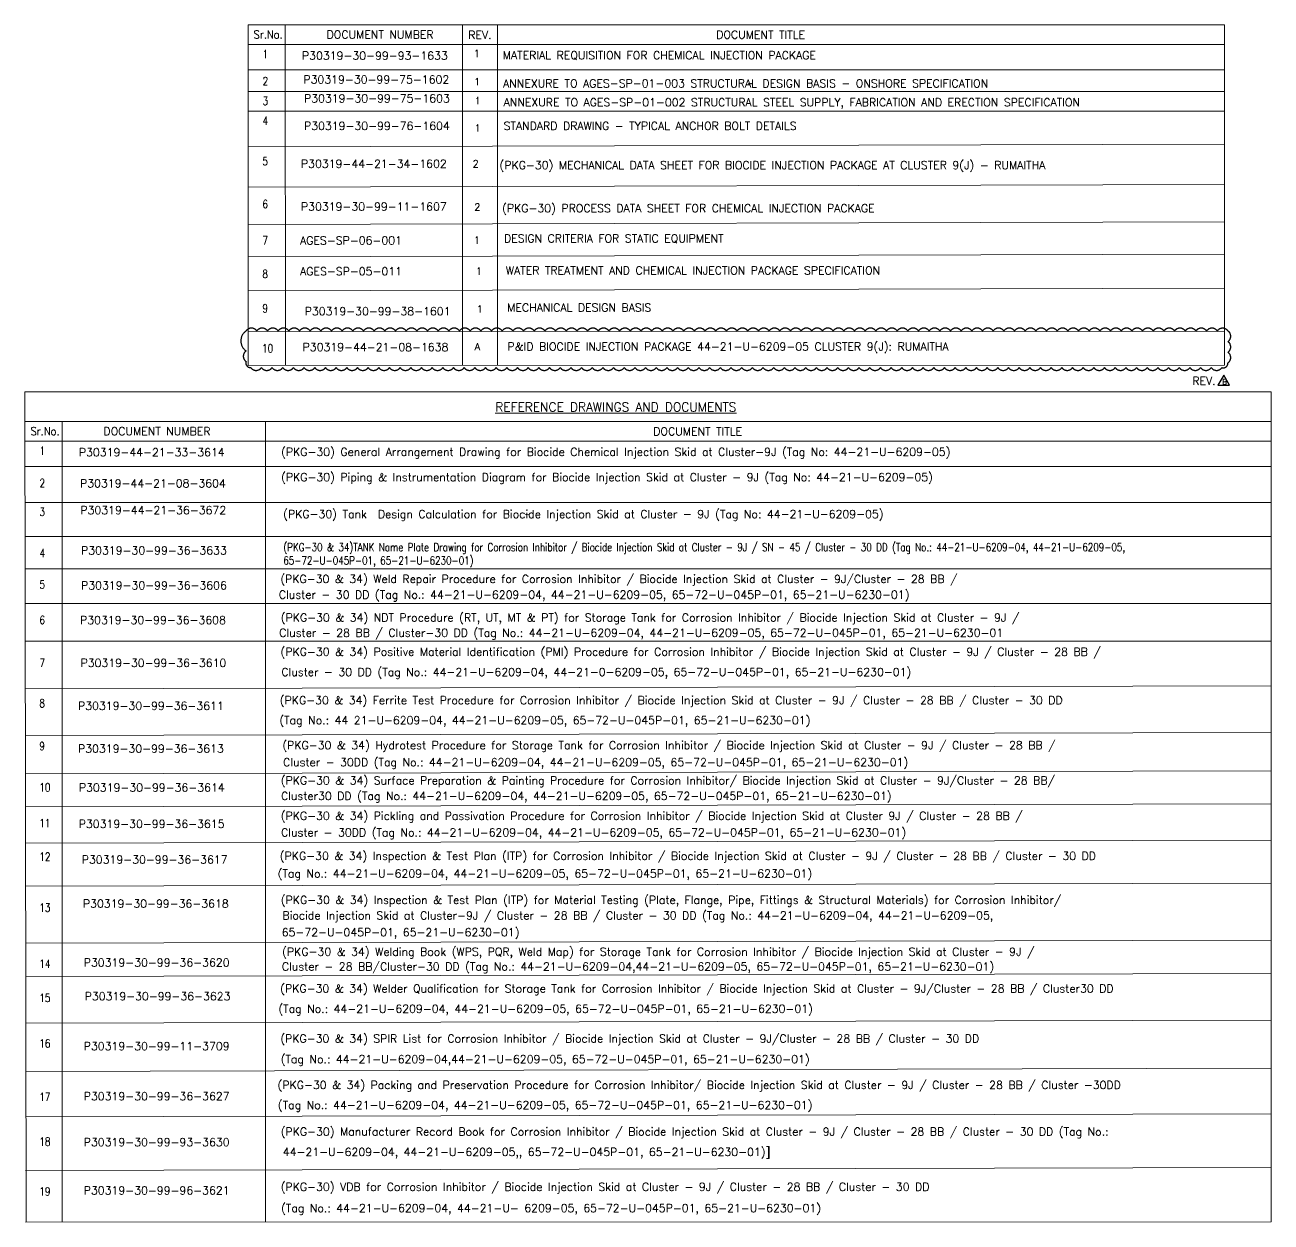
# Model space of a CAD drawing. Header units: inches. Extents: x -100737 to -99065, y -38026 to -37432.
# Drawn here: x -100288.7 to -100055.2, y -37896.5 to -37672.1 of the extents above; entities that cross this region are included whole.
import ezdxf
from ezdxf.enums import TextEntityAlignment as Align

# ---------------------------------------------------------------- set-up
doc = ezdxf.new("R2010")
doc.units = ezdxf.units.IN
doc.header["$LTSCALE"] = 200
doc.header["$MEASUREMENT"] = 0
doc.linetypes.add('DASHED', pattern=[0.75, 0.5, -0.25])
doc.linetypes.add('DASHED2', pattern=[0.375, 0.25, -0.125])
doc.layers.add('DIMENSION', color=8, linetype='Continuous')
doc.layers.add('text', color=3, linetype='Continuous')
doc.layers.add('OBJECT', color=7, linetype='Continuous', lineweight=18)
doc.styles.add("ROMAN'S", font='romans.shx')
doc.styles.add('ROMAND', font='romand.shx', dxfattribs={"width": 0.8})
doc.styles.add('RS', font='ROMANS.shx', dxfattribs={"width": 0.8})

# ---------------------------------------------------------------- blocks, each defined once
blk = doc.blocks.new('*U20')
at = {"layer": 'text', "color": 252, "lineweight": 15}
blk.add_line((54.91, -233.47, -0.85), (54.61, -0.04, 0), dxfattribs=at)
blk = doc.blocks.new('*U19')
at = {"layer": 'DIMENSION', "color": 0, "linetype": 'ByBlock', "lineweight": -2, "rotation": 90.06883574292631}
blk.add_blockref('*U20', (-2296.55, -1853.49, 0.06), dxfattribs=at)
blk = doc.blocks.new('*U22')
at = {"layer": 'text', "color": 252, "lineweight": 15}
blk.add_line((54.91, -233.47, -0.85), (54.61, -0.04, 0), dxfattribs=at)
blk = doc.blocks.new('*U21')
at = {"layer": 'DIMENSION', "color": 0, "linetype": 'ByBlock', "lineweight": -2, "rotation": 90.06883574292631}
blk.add_blockref('*U22', (-2296.55, -1853.49, 0.06), dxfattribs=at)
blk = doc.blocks.new('*U24')
at = {"layer": 'text', "color": 252, "lineweight": 15}
blk.add_line((54.91, -233.47, -0.85), (54.61, -0.04, 0), dxfattribs=at)
blk = doc.blocks.new('*U23')
at = {"layer": 'DIMENSION', "color": 0, "linetype": 'ByBlock', "lineweight": -2, "rotation": 90.06883574292631}
blk.add_blockref('*U24', (-2296.55, -1853.49, 0.06), dxfattribs=at)
blk = doc.blocks.new('*U26')
at = {"layer": 'text', "color": 252, "lineweight": 15}
blk.add_line((54.91, -233.47, -0.85), (54.61, -0.04, 0), dxfattribs=at)
blk = doc.blocks.new('*U25')
at = {"layer": 'OBJECT', "color": 0, "linetype": 'ByBlock', "lineweight": -2, "rotation": 90.06883574292631}
blk.add_blockref('*U26', (-2296.55, -1853.49, 0.06), dxfattribs=at)
blk = doc.blocks.new('*U28')
at = {"layer": 'text', "color": 252, "lineweight": 15}
blk.add_line((54.91, -233.47, -0.85), (54.61, -0.04, 0), dxfattribs=at)
blk = doc.blocks.new('*U27')
at = {"layer": 'OBJECT', "color": 0, "linetype": 'ByBlock', "lineweight": -2, "rotation": 90.06883574292631}
blk.add_blockref('*U28', (-2296.55, -1853.49, 0.06), dxfattribs=at)
blk = doc.blocks.new('*U30')
at = {"layer": 'text', "color": 252, "lineweight": 15}
blk.add_line((54.91, -233.47, -0.85), (54.61, -0.04, 0), dxfattribs=at)
blk = doc.blocks.new('*U29')
at = {"layer": 'DIMENSION', "color": 0, "linetype": 'ByBlock', "lineweight": -2, "rotation": 90.06883574292631}
blk.add_blockref('*U30', (-2296.55, -1853.49, 0.06), dxfattribs=at)
blk = doc.blocks.new('*U32')
at = {"layer": 'text', "color": 252, "lineweight": 15}
blk.add_line((54.91, -233.47, -0.85), (54.61, -0.04, 0), dxfattribs=at)
blk = doc.blocks.new('*U31')
at = {"layer": 'DIMENSION', "color": 0, "linetype": 'ByBlock', "lineweight": -2, "rotation": 90.06883574292631}
blk.add_blockref('*U32', (-2296.55, -1853.49, 0.06), dxfattribs=at)
blk = doc.blocks.new('*U34')
at = {"layer": 'text', "color": 252, "lineweight": 15}
blk.add_line((54.91, -233.47, -0.85), (54.61, -0.04, 0), dxfattribs=at)
blk = doc.blocks.new('*U33')
at = {"layer": 'DIMENSION', "color": 0, "linetype": 'ByBlock', "lineweight": -2, "rotation": 90.06883574292631}
blk.add_blockref('*U34', (-2296.55, -1853.49, 0.06), dxfattribs=at)
blk = doc.blocks.new('*U36')
at = {"layer": 'text', "color": 252, "lineweight": 15}
blk.add_line((54.91, -233.47, -0.85), (54.61, -0.04, 0), dxfattribs=at)
blk = doc.blocks.new('*U35')
at = {"layer": 'OBJECT', "color": 0, "linetype": 'ByBlock', "lineweight": -2, "rotation": 90.06883574292631}
blk.add_blockref('*U36', (-2296.55, -1853.49, 0.06), dxfattribs=at)
blk = doc.blocks.new('*U38')
at = {"layer": 'text', "color": 252, "lineweight": 15}
blk.add_line((54.91, -233.47, -0.85), (54.61, -0.04, 0), dxfattribs=at)
blk = doc.blocks.new('*U37')
at = {"layer": 'DIMENSION', "color": 0, "linetype": 'ByBlock', "lineweight": -2, "rotation": 90.06883574292631}
blk.add_blockref('*U38', (-2296.55, -1853.49, 0.06), dxfattribs=at)
blk = doc.blocks.new('*U40')
at = {"layer": 'text', "color": 252, "lineweight": 15}
blk.add_line((54.91, -233.47, -0.85), (54.61, -0.04, 0), dxfattribs=at)
blk = doc.blocks.new('*U39')
at = {"layer": 'DIMENSION', "color": 0, "linetype": 'ByBlock', "lineweight": -2, "rotation": 90.06883574292631}
blk.add_blockref('*U40', (-2296.55, -1853.49, 0.06), dxfattribs=at)
blk = doc.blocks.new('*U46')
at = {"layer": 'text', "color": 252, "lineweight": 15}
blk.add_line((54.91, -233.47, -0.85), (54.61, -0.04, 0), dxfattribs=at)
blk = doc.blocks.new('*U41')
at = {"layer": 'DIMENSION', "color": 0, "linetype": 'ByBlock', "lineweight": -2, "rotation": 90.06883574292631}
blk.add_blockref('*U46', (-2296.55, -1853.49, 0.06), dxfattribs=at)
blk = doc.blocks.new('*U112')
at = {"layer": 'text', "color": 252, "lineweight": 15}
blk.add_line((548.8, -1829.7, -0.6), (546.1, -0.4, 0), dxfattribs=at)
blk = doc.blocks.new('*U111')
at = {"layer": 'DIMENSION', "color": 0, "linetype": 'ByBlock', "lineweight": -2, "rotation": 90.0688357429262}
blk.add_blockref('*U112', (-22965.5, -18534.9, 0.6), dxfattribs=at)
blk = doc.blocks.new('*U114')
at = {"layer": 'text', "color": 252, "lineweight": 15}
blk.add_line((548.8, -1829.7, -0.6), (546.1, -0.4, 0), dxfattribs=at)
blk = doc.blocks.new('*U113')
at = {"layer": 'DIMENSION', "color": 0, "linetype": 'ByBlock', "lineweight": -2, "rotation": 90.0688357429262}
blk.add_blockref('*U114', (-22965.5, -18534.9, 0.6), dxfattribs=at)
blk = doc.blocks.new('*U116')
at = {"layer": 'text', "color": 252, "lineweight": 15}
blk.add_line((548.8, -1829.7, -0.6), (546.1, -0.4, 0), dxfattribs=at)
blk = doc.blocks.new('*U115')
at = {"layer": 'DIMENSION', "color": 0, "linetype": 'ByBlock', "lineweight": -2, "rotation": 90.0688357429262}
blk.add_blockref('*U116', (-22965.5, -18534.9, 0.6), dxfattribs=at)
blk = doc.blocks.new('*U118')
at = {"layer": 'text', "color": 252, "lineweight": 15}
blk.add_line((548.8, -1829.7, -0.6), (546.1, -0.4, 0), dxfattribs=at)
blk = doc.blocks.new('*U117')
at = {"layer": 'DIMENSION', "color": 0, "linetype": 'ByBlock', "lineweight": -2, "rotation": 90.0688357429262}
blk.add_blockref('*U118', (-22965.5, -18534.9, 0.6), dxfattribs=at)
blk = doc.blocks.new('*U120')
at = {"layer": 'text', "color": 252, "lineweight": 15}
blk.add_line((548.8, -1829.7, -0.6), (546.1, -0.4, 0), dxfattribs=at)
blk = doc.blocks.new('*U119')
at = {"layer": 'DIMENSION', "color": 0, "linetype": 'ByBlock', "lineweight": -2, "rotation": 90.0688357429262}
blk.add_blockref('*U120', (-22965.5, -18534.9, 0.6), dxfattribs=at)
blk = doc.blocks.new('REVISION')
at = {"layer": 'DIMENSION', "color": 1, "linetype": 'DASHED2'}
blk.add_lwpolyline([(-2.5, 13.6), (-11.2, 28.6), (-19.9, 13.6)], close=True, dxfattribs=at)
at = {"layer": 'DIMENSION', "color": 1, "linetype": 'DASHED2', "attachment_point": 1, "style": "ROMAN'S"}
for s, insert, char_height, width in [('REV.', (-58.2, 26), 12, 56.203), ('B', (-13.6, 22.6), 8, 5.597)]:
    blk.add_mtext(s, dxfattribs=dict(at, insert=insert, char_height=char_height, width=width))

msp = doc.modelspace()

# ---------------------------------------------------------------- linework, layer by layer
at = {"layer": 'DIMENSION', "color": 6, "linetype": 'DASHED', "ltscale": 10}
msp.add_lwpolyline([(-100247.301, -37729.482, -0.5206), (-100245.301, -37729.482, -0.5206), (-100243.301, -37729.482, -0.5206), (-100241.301, -37729.482, -0.5206), (-100239.301, -37729.482, -0.5206), (-100237.301, -37729.482, -0.5206), (-100235.301, -37729.482, -0.5206), (-100233.301, -37729.482, -0.5206), (-100231.301, -37729.482, -0.5206), (-100229.301, -37729.482, -0.5206), (-100227.301, -37729.482, -0.5206), (-100225.301, -37729.482, -0.5206), (-100223.301, -37729.482, -0.5206), (-100221.301, -37729.482, -0.5206), (-100219.301, -37729.482, -0.5206), (-100217.301, -37729.482, -0.5206), (-100215.301, -37729.482, -0.5206), (-100213.301, -37729.482, -0.5206), (-100211.301, -37729.482, -0.5206), (-100209.301, -37729.482, -0.5206), (-100207.301, -37729.482, -0.5206), (-100205.301, -37729.482, -0.5206), (-100203.301, -37729.482, -0.5206), (-100201.301, -37729.482, -0.5206), (-100199.301, -37729.482, -0.5206), (-100197.301, -37729.482, -0.5206), (-100195.301, -37729.482, -0.5206), (-100193.301, -37729.482, -0.5206), (-100191.301, -37729.482, -0.5206), (-100189.301, -37729.482, -0.5206), (-100187.301, -37729.482, -0.5206), (-100185.301, -37729.482, -0.5206), (-100183.301, -37729.482, -0.5206), (-100181.301, -37729.482, -0.5206), (-100179.301, -37729.482, -0.5206), (-100177.301, -37729.482, -0.5206), (-100175.301, -37729.482, -0.5206), (-100173.301, -37729.482, -0.5206), (-100171.301, -37729.482, -0.5206), (-100169.301, -37729.482, -0.5206), (-100167.301, -37729.482, -0.5206), (-100165.301, -37729.482, -0.5206), (-100163.301, -37729.482, -0.5206), (-100161.301, -37729.482, -0.5206), (-100159.301, -37729.482, -0.5206), (-100157.301, -37729.482, -0.5206), (-100155.301, -37729.482, -0.5206), (-100153.301, -37729.482, -0.5206), (-100151.301, -37729.482, -0.5206), (-100149.301, -37729.482, -0.5206), (-100147.301, -37729.482, -0.5206), (-100145.301, -37729.482, -0.5206), (-100143.301, -37729.482, -0.5206), (-100141.301, -37729.482, -0.5206), (-100139.301, -37729.482, -0.5206), (-100137.301, -37729.482, -0.5206), (-100135.301, -37729.482, -0.5206), (-100133.301, -37729.482, -0.5206), (-100131.301, -37729.482, -0.5206), (-100129.301, -37729.482, -0.5206), (-100127.301, -37729.482, -0.5206), (-100125.301, -37729.482, -0.5206), (-100123.301, -37729.482, -0.5206), (-100121.301, -37729.482, -0.5206), (-100119.301, -37729.482, -0.5206), (-100117.301, -37729.482, -0.5206), (-100115.301, -37729.482, -0.5206), (-100113.301, -37729.482, -0.5206), (-100111.301, -37729.482, -0.5206), (-100109.301, -37729.482, -0.5206), (-100107.301, -37729.482, -0.5206), (-100105.301, -37729.482, -0.5206), (-100103.301, -37729.482, -0.5206), (-100101.301, -37729.482, -0.5206), (-100099.301, -37729.482, -0.5206), (-100097.301, -37729.482, -0.5206), (-100095.301, -37729.482, -0.5206), (-100093.301, -37729.482, -0.5206), (-100091.301, -37729.482, -0.5206), (-100089.301, -37729.482, -0.5206), (-100087.301, -37729.482, -0.5206), (-100085.301, -37729.482, -0.5206), (-100083.301, -37729.482, -0.5206), (-100081.301, -37729.482, -0.5206), (-100079.301, -37729.482, -0.5206), (-100077.301, -37729.482, -0.5206), (-100075.301, -37729.482, -0.5206), (-100073.301, -37729.482, -0.5206), (-100071.301, -37729.482, -0.5206), (-100069.301, -37729.482, -0.5206), (-100067.301, -37729.482, -0.5206), (-100065.301, -37729.482, -0.5206), (-100063.308, -37729.489, -0.5206), (-100063.308, -37731.489, -0.5206), (-100063.308, -37733.489, -0.5206), (-100063.308, -37735.489, -0.5206), (-100064.431, -37736.366, -0.5206), (-100066.431, -37736.366, -0.5206), (-100068.431, -37736.366, -0.5206), (-100070.431, -37736.366, -0.5206), (-100072.431, -37736.366, -0.5206), (-100074.431, -37736.366, -0.5206), (-100076.431, -37736.366, -0.5206), (-100078.431, -37736.366, -0.5206), (-100080.431, -37736.366, -0.5206), (-100082.431, -37736.366, -0.5206), (-100084.431, -37736.366, -0.5206), (-100086.431, -37736.366, -0.5206), (-100088.431, -37736.366, -0.5206), (-100090.431, -37736.366, -0.5206), (-100092.431, -37736.366, -0.5206), (-100094.431, -37736.366, -0.5206), (-100096.431, -37736.366, -0.5206), (-100098.431, -37736.366, -0.5206), (-100100.431, -37736.366, -0.5206), (-100102.431, -37736.366, -0.5206), (-100104.431, -37736.366, -0.5206), (-100106.431, -37736.366, -0.5206), (-100108.431, -37736.366, -0.5206), (-100110.431, -37736.366, -0.5206), (-100112.431, -37736.366, -0.5206), (-100114.431, -37736.366, -0.5206), (-100116.431, -37736.366, -0.5206), (-100118.431, -37736.366, -0.5206), (-100120.431, -37736.366, -0.5206), (-100122.431, -37736.366, -0.5206), (-100124.431, -37736.366, -0.5206), (-100126.431, -37736.366, -0.5206), (-100128.431, -37736.366, -0.5206), (-100130.431, -37736.366, -0.5206), (-100132.431, -37736.366, -0.5206), (-100134.431, -37736.366, -0.5206), (-100136.431, -37736.366, -0.5206), (-100138.431, -37736.366, -0.5206), (-100140.431, -37736.366, -0.5206), (-100142.431, -37736.366, -0.5206), (-100144.431, -37736.366, -0.5206), (-100146.431, -37736.366, -0.5206), (-100148.431, -37736.366, -0.5206), (-100150.431, -37736.366, -0.5206), (-100152.431, -37736.366, -0.5206), (-100154.431, -37736.366, -0.5206), (-100156.431, -37736.366, -0.5206), (-100158.431, -37736.366, -0.5206), (-100160.431, -37736.366, -0.5206), (-100162.431, -37736.366, -0.5206), (-100164.431, -37736.366, -0.5206), (-100166.431, -37736.366, -0.5206), (-100168.431, -37736.366, -0.5206), (-100170.431, -37736.366, -0.5206), (-100172.431, -37736.366, -0.5206), (-100174.431, -37736.366, -0.5206), (-100176.431, -37736.366, -0.5206), (-100178.431, -37736.366, -0.5206), (-100180.431, -37736.366, -0.5206), (-100182.431, -37736.366, -0.5206), (-100184.431, -37736.366, -0.5206), (-100186.431, -37736.366, -0.5206), (-100188.431, -37736.366, -0.5206), (-100190.431, -37736.366, -0.5206), (-100192.431, -37736.366, -0.5206), (-100194.431, -37736.366, -0.5206), (-100196.431, -37736.366, -0.5206), (-100198.431, -37736.366, -0.5206), (-100200.431, -37736.366, -0.5206), (-100202.431, -37736.366, -0.5206), (-100204.431, -37736.366, -0.5206), (-100206.431, -37736.366, -0.5206), (-100208.431, -37736.366, -0.5206), (-100210.431, -37736.366, -0.5206), (-100212.431, -37736.366, -0.5206), (-100214.431, -37736.366, -0.5206), (-100216.431, -37736.366, -0.5206), (-100218.431, -37736.366, -0.5206), (-100220.431, -37736.366, -0.5206), (-100222.431, -37736.366, -0.5206), (-100224.431, -37736.366, -0.5206), (-100226.431, -37736.366, -0.5206), (-100228.431, -37736.366, -0.5206), (-100230.431, -37736.366, -0.5206), (-100232.431, -37736.366, -0.5206), (-100234.431, -37736.366, -0.5206), (-100236.431, -37736.366, -0.5206), (-100238.431, -37736.366, -0.5206), (-100240.431, -37736.366, -0.5206), (-100242.431, -37736.366, -0.5206), (-100244.431, -37736.366, -0.5206), (-100246.431, -37736.366, -0.5206), (-100247.301, -37735.237, -0.5206), (-100247.301, -37733.237, -0.5206)], format="xyb", close=True, dxfattribs=at)
at = {"layer": 'text', "color": 1, "lineweight": 15}
for p, q in [((-100246.933, -37672.144, -2.622), (-100246.925, -37735.963, -5.307)), ((-100063.926, -37672.144, -2.945), (-100246.933, -37672.144, -2.622)), ((-100239.949, -37672.144, -2.762), (-100239.94, -37735.961, -5.333)), ((-100206.751, -37735.952, -2.838), (-100206.756, -37672.144, -2.676)), ((-100200.18, -37735.95, -2.881), (-100200.197, -37672.144, -2.676)), ((-100063.927, -37672.144, -2.945), (-100063.926, -37735.913, -2.655)), ((-100063.926, -37675.81, -3.286), (-100246.933, -37675.81, -2.622)), ((-100063.926, -37735.913, -5.973), (-100246.925, -37735.963, -5.307)), ((-100288.744, -37740.893, -2.259), (-100288.526, -37896.48, -2.259)), ((-100288.744, -37740.893, -2.259), (-100055.228, -37740.893, -2.604)), ((-100055.228, -37740.893, -2.604), (-100055.228, -37896.416, -2.604)), ((-100055.228, -37746.475, -2.604), (-100288.736, -37746.475, -2.259)), ((-100281.752, -37746.475, -2.399), (-100281.736, -37896.478, -1.919)), ((-100243.646, -37896.468, -2.694), (-100243.657, -37746.475, -2.314)), ((-100055.228, -37750.141, -3.107), (-100288.736, -37750.141, -2.259)), ((-100055.228, -37896.416, -3.107), (-100288.645, -37896.48, -2.259))]:
    msp.add_line(p, q, dxfattribs=at)
at = {"layer": 'text', "color": 252, "lineweight": 15}
for p, q in [((-100063.926, -37680.546, -2.945), (-100246.933, -37680.546, -2.622)), ((-100063.926, -37684.624, -3.287), (-100246.933, -37684.624, -2.622)), ((-100063.926, -37688.32, -3.287), (-100246.933, -37688.32, -2.622)), ((-100055.228, -37754.877, -2.672), (-100288.736, -37754.877, -2.259)), ((-100055.228, -37761.633, -3.107), (-100288.736, -37761.633, -2.259)), ((-100055.228, -37767.981, -3.107), (-100288.736, -37767.981, -2.259)), ((-100055.228, -37774.077, -3.107), (-100288.736, -37774.077, -2.259)), ((-100055.228, -37780.562, -3.107), (-100288.736, -37780.562, -2.259)), ((-100055.228, -37787.598, -3.107), (-100288.736, -37787.598, -2.259))]:
    msp.add_line(p, q, dxfattribs=at)
at = {"layer": 'text', "color": 8, "lineweight": 15}
msp.add_line((-100063.926, -37729.604, -3.287), (-100246.842, -37729.654, -2.622), dxfattribs=at)

# ---------------------------------------------------------------- block references
at = {"layer": 'DIMENSION', "color": 7, "linetype": 'DASHED', "xscale": 0.1, "yscale": 0.1, "zscale": 0.1}
for name, p in [('*U111', (-97950.277, -35896.122, -2.683)), ('*U113', (-97950.277, -35903.665, -2.683)), ('*U115', (-97950.277, -35910.677, -2.683)), ('*U117', (-97950.277, -35916.732, -2.683)), ('*U119', (-97950.277, -35923.107, -2.683))]:
    msp.add_blockref(name, p, dxfattribs=at)
at = {"layer": 'DIMENSION', "color": 6, "linetype": 'DASHED2', "xscale": 0.1252646215129461, "yscale": 0.1252646215129461, "zscale": 0.1252646215129461}
msp.add_blockref('REVISION', (-100062.699, -37741.35, -2.683), dxfattribs=at)
at = {"layer": 'DIMENSION', "color": 7, "linetype": 'DASHED'}
for name, p in [('*U19', (-97992.08, -35997.696, -2.321)), ('*U21', (-97992.08, -36006.426, -2.321)), ('*U23', (-97992.08, -36013.627, -2.321)), ('*U29', (-97992.08, -36034.674, -2.321)), ('*U31', (-97992.08, -36045.35, -2.321)), ('*U33', (-97992.08, -36051.584, -2.321)), ('*U37', (-97992.08, -36069.368, -2.321)), ('*U39', (-97992.08, -36077.901, -2.321)), ('*U41', (-97992.08, -36087.938, -2.321))]:
    msp.add_blockref(name, p, dxfattribs=at)
at = {"layer": 'OBJECT', "color": 3, "lineweight": 15}
for name, p in [('*U25', (-97992.08, -36019.806, -2.321)), ('*U27', (-97992.08, -36026.615, -2.321)), ('*U35', (-97992.08, -36060.349, -2.321))]:
    msp.add_blockref(name, p, dxfattribs=at)

# ---------------------------------------------------------------- texts
at = {"layer": 'DIMENSION', "lineweight": 0, "char_height": 0.02, "attachment_point": 1, "style": "ROMAN'S"}
for insert in [(-100153.133, -37683.152, -2.683), (-100194.936, -37763.856, -2.321)]:
    msp.add_mtext('DESIGN CRITERIA FOR STATIC EQUIPMENT', dxfattribs=dict(at, insert=insert))
at = {"layer": 'OBJECT', "color": 3, "lineweight": 15, "style": 'RS', "width": 0.9}
for p in [(-100243.166, -37673.942, 2.055), (-100284.969, -37748.273, 2.418)]:
    msp.add_text('Sr.No.', height=1.5001, dxfattribs=at).set_placement(p, align=Align.MIDDLE)
at = {"layer": 'OBJECT', "color": 3, "lineweight": 15, "style": 'RS'}
for s, height, p in [('DOCUMENT NUMBER', 1.50013, (-100222.19, -37673.957, -2.542)), ('REV.', 1.5001, (-100203.488, -37674.025, -2.618)), ('DOCUMENT TITLE', 1.50013, (-100150.879, -37673.977, -2.633)), ('P30319-30-99-93-1633', 1.50013, (-100223.17, -37677.903, -2.6)), ('1', 1.338, (-100204.076, -37677.495, -2.649)), ('P30319-30-99-75-1602', 1.50013, (-100222.893, -37682.369, -2.6)), ('1', 1.338, (-100204.014, -37682.776, -2.649)), ('P30319-30-99-75-1603', 1.50013, (-100222.791, -37685.912, -2.6)), ('1', 1.338, (-100203.912, -37686.318, -2.649)), ('P30319-30-99-76-1604', 1.50013, (-100222.791, -37691.066, -2.6)), ('1', 1.338, (-100203.912, -37691.472, -2.649)), ('P30319-44-21-34-1602', 1.50013, (-100223.363, -37698.163, -2.481)), ('2', 1.338, (-100204.282, -37698.177, -2.618)), ('P30319-30-99-11-1607', 1.50013, (-100223.363, -37706.19, -2.572)), ('2', 1.338, (-100203.953, -37706.262, -2.63)), ('AGES-SP-06-001', 1.50013, (-100227.641, -37712.535, -2.6)), ('1', 1.338, (-100204.033, -37712.466, -2.649)), ('AGES-SP-05-011', 1.50013, (-100227.634, -37718.314, 2.75)), ('1', 1.338, (-100203.656, -37718.294, 2.701)), ('P30319-30-99-38-1601', 1.50013, (-100222.659, -37725.794, 2.583)), ('1', 1.338, (-100203.496, -37725.39, 2.557)), ('P30319-44-21-08-1638', 1.50013, (-100223.05, -37732.521, -0.1)), ('A', 1.338, (-100203.95, -37732.422, -0.126)), ('DOCUMENT NUMBER', 1.50013, (-100263.993, -37748.288, -2.179)), ('DOCUMENT TITLE', 1.50013, (-100162.679, -37748.308, -2.315)), ('P30319-44-21-33-3614', 1.50013, (-100264.973, -37752.235, -2.237)), ('P30319-44-21-08-3604', 1.50013, (-100264.758, -37758.049, -2.237)), ('P30319-44-21-36-3672', 1.50013, (-100264.696, -37763.074, -2.237)), ('P30319-30-99-36-3633', 1.50013, (-100264.564, -37770.622, -2.237)), ('P30319-30-99-36-3606', 1.50013, (-100264.564, -37777.17, -2.237)), ('P30319-30-99-36-3608', 1.50013, (-100264.747, -37783.665, -2.237)), ('P30319-30-99-36-3610', 1.50013, (-100264.661, -37791.695, -2.237)), ('P30319-30-99-36-3611', 1.50013, (-100265.136, -37799.737, -2.119)), ('P30319-30-99-36-3613', 1.50013, (-100265.136, -37807.764, -2.209)), ('P30319-30-99-36-3614', 1.50013, (-100264.969, -37815.053, -2.237)), ('P30319-30-99-36-3615', 1.50013, (-100265.001, -37821.87, 3.113)), ('P30319-30-99-36-3617', 1.50013, (-100264.432, -37828.551, 2.945)), ('P30319-30-99-36-3618', 1.50013, (-100264.218, -37836.806, 2.945)), ('P30319-30-99-36-3620', 1.50013, (-100264.056, -37847.845, 2.945)), ('P30319-30-99-36-3623', 1.50013, (-100263.89, -37854.166, 2.945)), ('P30319-30-99-11-3709', 1.50013, (-100264.056, -37863.52, 2.945)), ('P30319-30-99-36-3627', 1.50013, (-100264.056, -37872.894, 2.945)), ('P30319-30-99-93-3630', 1.50013, (-100264.056, -37881.507, 2.945)), ('P30319-30-99-96-3621', 1.50013, (-100264.056, -37890.553, 2.945))]:
    msp.add_text(s, height=height, dxfattribs=at).set_placement(p, align=Align.MIDDLE)
at = {"layer": 'OBJECT', "color": 3, "lineweight": 15, "style": 'RS', "width": 0.8}
for s, height, p in [('1', 1.523, (-100244.207, -37677.582, 2.078)), ('2', 1.523, (-100244.207, -37682.7, 2.078)), ('3', 1.523, (-100244.207, -37686.396, 2.078)), ('4', 1.523, (-100244.207, -37690.092, 2.078)), ('5', 1.523, (-100244.246, -37697.688, 2.078)), ('6', 1.523, (-100244.246, -37705.703, 2.078)), ('7', 1.523, (-100244.246, -37712.503, 2.078)), ('8', 1.523, (-100244.246, -37718.792, 2.078)), ('9', 1.523, (-100244.246, -37725.252, 2.078)), ('10', 1.5231, (-100244.322, -37732.751, -0.605)), ('1', 1.523, (-100286.01, -37751.914, 2.44)), ('2', 1.523, (-100286.01, -37757.983, 2.44)), ('3', 1.523, (-100286.01, -37763.405, 2.44)), ('4', 1.523, (-100286.01, -37771.106, 2.44)), ('5', 1.523, (-100286.01, -37777.007, 2.44)), ('6', 1.523, (-100286.009, -37783.653, 2.441)), ('7', 1.523, (-100286.01, -37791.683, 2.44)), ('8', 1.523, (-100286.049, -37799.262, 2.44)), ('9', 1.523, (-100286.049, -37807.277, 2.44)), ('10', 1.5231, (-100286.049, -37815.021, 2.44)), ('11', 1.5231, (-100286.049, -37821.718, 2.44)), ('12', 1.5231, (-100286.049, -37828.009, 2.44)), ('13', 1.5231, (-100286.049, -37837.559, 2.44)), ('14', 1.5231, (-100286.049, -37848.07, 2.44)), ('15', 1.5231, (-100286.049, -37854.475, 2.44)), ('16', 1.5231, (-100286.049, -37863.007, 2.44)), ('17', 1.5231, (-100286.049, -37873.029, 2.44)), ('18', 1.5231, (-100286.049, -37881.413, 2.44)), ('19', 1.5231, (-100286.049, -37890.743, 2.44))]:
    msp.add_text(s, height=height, dxfattribs=at).set_placement(p, align=Align.MIDDLE_LEFT)
at = {"layer": 'OBJECT', "color": 3, "lineweight": 15, "style": 'RS'}
for s, height, p in [('MATERIAL REQUISITION FOR CHEMICAL INJECTION PACKAGE', 1.50013, (-100199.205, -37677.823, -2.691)), ('ANNEXURE TO AGES-SP-01-003 STRUCTURAL DESIGN BASIS - ONSHORE SPECIFICATION', 1.50013, (-100199.143, -37683.103, -2.691)), ('ANNEXURE TO AGES-SP-01-002 STRUCTURAL STEEL SUPPLY, FABRICATION AND ERECTION SPECIFICATION', 1.50013, (-100199.041, -37686.646, -2.691)), ('STANDARD DRAWING - TYPICAL ANCHOR BOLT DETAILS', 1.50013, (-100199.041, -37691.064, -2.691)), ('(PKG-30) MECHANICAL DATA SHEET FOR BIOCIDE INJECTION PACKAGE AT CLUSTER 9(J) - RUMAITHA', 1.50013, (-100199.811, -37698.42, -2.579)), ('(PKG-30) PROCESS DATA SHEET FOR CHEMICAL INJECTION PACKAGE', 1.50013, (-100199.332, -37706.493, -2.674)), ('DESIGN CRITERIA FOR STATIC EQUIPMENT', 1.50013, (-100198.962, -37712.146, -2.691)), ('WATER TREATMENT AND CHEMICAL INJECTION PACKAGE SPECIFICATION', 1.50013, (-100198.629, -37718.153, 2.659)), ('MECHANICAL DESIGN BASIS', 1.50013, (-100198.369, -37725.113, 2.481)), ('P&ID BIOCIDE INJECTION PACKAGE 44-21-U-6209-05 CLUSTER 9(J): RUMAITHA', 1.50013, (-100198.326, -37732.413, -0.203)), ('(PKG-30) General Arrangement Drawing for Biocide Chemical Injection Skid at Cluster-9J (Tag No: 44-21-U-6209-05)', 1.500129, (-100240.747, -37752.154, -2.328)), ('(PKG-30) Piping & Instrumentation Diagram for Biocide Injection Skid at Cluster - 9J (Tag No: 44-21-U-6209-05)', 1.500129, (-100240.747, -37756.886, -2.328)), ('(PKG-30) Tank  Design Calculation for Biocide Injection Skid at Cluster - 9J (Tag No: 44-21-U-6209-05)', 1.500129, (-100240.351, -37763.808, -2.328)), ('(PKG-30 & 34) Weld Repair Procedure for Corrosion Inhibitor / Biocide Injection Skid at Cluster - 9J/Cluster - 28 BB / ', 1.500129, (-100240.886, -37775.969, -2.328)), (' Cluster - 30 DD (Tag No.: 44-21-U-6209-04, 44-21-U-6209-05, 65-72-U-045P-01, 65-21-U-6230-01)', 1.50013, (-100242.187, -37778.909, -2.328)), ('(PKG-30 & 34) NDT Procedure (RT, UT, MT & PT) for Storage Tank for Corrosion Inhibitor / Biocide Injection Skid at Cluster - 9J /', 1.500129, (-100240.804, -37783.206, -2.328)), (' Cluster - 28 BB / Cluster-30 DD (Tag No.: 44-21-U-6209-04, 44-21-U-6209-05, 65-72-U-045P-01, 65-21-U-6230-01', 1.500129, (-100242.112, -37786.054, -2.328)), ('(PKG-30 & 34) Positive Material Identification (PMI) Procedure for Corrosion Inhibitor / Biocide Injection Skid at Cluster - 9J / Cluster - 28 BB /', 1.500129, (-100240.844, -37789.612, -2.328)), ('Cluster - 30 DD (Tag No.: 44-21-U-6209-04, 44-21-0-6209-05, 65-72-U-045P-01, 65-21-U-6230-01)', 1.50013, (-100240.685, -37793.409, -2.328)), ('(PKG-30 & 34) Ferrite Test Procedure for Corrosion Inhibitor / Biocide Injection Skid at Cluster - 9J / Cluster - 28 BB / Cluster - 30 DD ', 1.500129, (-100240.989, -37798.698, -2.216)), ('(Tag No.: 44 21-U-6209-04, 44-21-U-6209-05, 65-72-U-045P-01, 65-21-U-6230-01)', 1.50013, (-100241.075, -37802.448, -2.216)), ('(PKG-30 & 34) Hydrotest Procedure for Storage Tank for Corrosion Inhibitor / Biocide Injection Skid at Cluster - 9J / Cluster - 28 BB / ', 1.500129, (-100240.51, -37807.123, -2.311)), ('Cluster - 30DD (Tag No.: 44-21-U-6209-04, 44-21-U-6209-05, 65-72-U-045P-01, 65-21-U-6230-01)', 1.50013, (-100240.359, -37810.317, -2.25)), ('(PKG-30 & 34) Surface Preparation & Painting Procedure for Corrosion Inhibitor/ Biocide Injection Skid at Cluster - 9J/Cluster - 28 BB/', 1.500129, (-100240.807, -37813.72, -2.328)), ('Cluster30 DD (Tag No.: 44-21-U-6209-04, 44-21-U-6209-05, 65-72-U-045P-01, 65-21-U-6230-01)', 1.50013, (-100240.76, -37816.633, 3.014)), ('(PKG-30 & 34) Pickling and Passivation Procedure for Corrosion Inhibitor / Biocide Injection Skid at Cluster 9J / Cluster - 28 BB / ', 1.500129, (-100240.808, -37820.356, 3.022)), ('Cluster - 30DD (Tag No.: 44-21-U-6209-04, 44-21-U-6209-05, 65-72-U-045P-01, 65-21-U-6230-01)', 1.50013, (-100240.746, -37823.472, 3.083)), ('(PKG-30 & 34) Inspection & Test Plan (ITP) for Corrosion Inhibitor / Biocide Injection Skid at Cluster - 9J / Cluster - 28 BB / Cluster - 30 DD ', 1.500129, (-100240.986, -37827.87, 2.843)), (' (Tag No.: 44-21-U-6209-04, 44-21-U-6209-05, 65-72-U-045P-01, 65-21-U-6230-01) ', 1.50013, (-100242.42, -37831.168, 2.657)), ('(PKG-30 & 34) Inspection & Test Plan (ITP) for Material Testing (Plate, Flange, Pipe, Fittings & Structural Materials) for Corrosion Inhibitor/', 1.500129, (-100240.795, -37836.125, 2.843)), ('Biocide Injection Skid at Cluster-9J / Cluster - 28 BB / Cluster - 30 DD (Tag No.: 44-21-U-6209-04, 44-21-U-6209-05, ', 1.500129, (-100240.49, -37839.023, 2.843)), ('65-72-U-045P-01, 65-21-U-6230-01)', 1.50013, (-100240.625, -37842.183, 2.843)), ('(PKG-30 & 34) Welding Book (WPS, PQR, Weld Map) for Storage Tank for Corrosion Inhibitor / Biocide Injection Skid at Cluster - 9J / ', 1.500129, (-100240.543, -37845.825, 2.843)), ('Cluster - 28 BB/Cluster-30 DD (Tag No.: 44-21-U-6209-04,44-21-U-6209-05, 65-72-U-045P-01, 65-21-U-6230-01)', 1.500129, (-100240.595, -37848.598, 2.843)), ('(PKG-30 & 34) Welder Qualification for Storage Tank for Corrosion Inhibitor / Biocide Injection Skid at Cluster - 9J/Cluster - 28 BB / Cluster30 DD ', 1.500129, (-100240.898, -37852.723, 2.843)), (' (Tag No.: 44-21-U-6209-04, 44-21-U-6209-05, 65-72-U-045P-01, 65-21-U-6230-01)', 1.50013, (-100242.281, -37856.511, 2.843)), ('(PKG-30 & 34) SPIR List for Corrosion Inhibitor / Biocide Injection Skid at Cluster - 9J/Cluster - 28 BB / Cluster - 30 DD ', 1.500129, (-100240.888, -37862.097, 2.843)), ('(Tag No.: 44-21-U-6209-04,44-21-U-6209-05, 65-72-U-045P-01, 65-21-U-6230-01) ', 1.50013, (-100240.821, -37865.95, 2.843)), ('(PKG-30 & 34) Packing and Preservation Procedure for Corrosion Inhibitor/ Biocide Injection Skid at Cluster - 9J / Cluster - 28 BB / Cluster -30DD ', 1.500129, (-100241.398, -37870.787, 2.843)), ('(Tag No.: 44-21-U-6209-04, 44-21-U-6209-05, 65-72-U-045P-01, 65-21-U-6230-01)', 1.50013, (-100241.341, -37874.542, 2.843)), ('(PKG-30) Manufacturer Record Book for Corrosion Inhibitor / Biocide Injection Skid at Cluster - 9J / Cluster - 28 BB / Cluster - 30 DD (Tag No.:', 1.500129, (-100240.821, -37879.535, 2.843)), ('44-21-U-6209-04, 44-21-U-6209-05,, 65-72-U-045P-01, 65-21-U-6230-01)]', 1.50013, (-100240.412, -37883.346, 2.843)), ('(PKG-30) VDB for Corrosion Inhibitor / Biocide Injection Skid at Cluster - 9J / Cluster - 28 BB / Cluster - 30 DD ', 1.500129, (-100240.821, -37889.873, 2.843)), ('(Tag No.: 44-21-U-6209-04, 44-21-U- 6209-05, 65-72-U-045P-01, 65-21-U-6230-01)', 1.50013, (-100240.75, -37893.868, 2.843))]:
    msp.add_text(s, height=height, dxfattribs=at).set_placement(p, align=Align.MIDDLE_LEFT)
at = {"layer": 'OBJECT', "color": 3, "insert": (-100240.324, -37769.254, -2.328), "char_height": 1.500129, "width": 171.13847, "attachment_point": 1, "style": 'RS'}
msp.add_mtext('(PKG-30 & 34)TANK Name Plate Drawing for Corrosion Inhibitor / Biocide Injection Skid at Cluster - 9J / SN - 45 / Cluster - 30 DD (Tag No.: 44-21-U-6209-04, 44-21-U-6209-05, 65-72-U-045P-01, 65-21-U-6230-01)', dxfattribs=at)
at = {"layer": 'text', "color": 3, "lineweight": 15, "style": 'ROMAND'}
msp.add_text('%%UREFERENCE DRAWINGS AND DOCUMENTS', height=1.67296, rotation=0.00011, dxfattribs=at).set_placement((-100178.01, -37744.578, -2.202), align=Align.CENTER)

doc.saveas('drawing.dxf')
